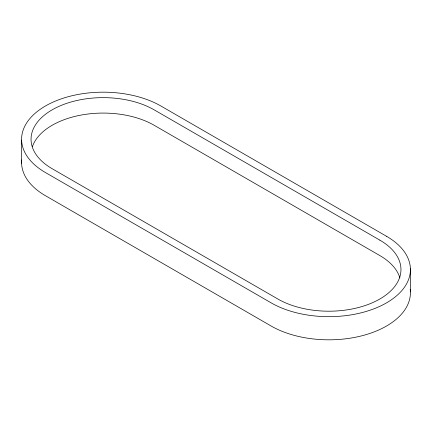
<?xml version="1.0" encoding="UTF-8"?>
<svg xmlns="http://www.w3.org/2000/svg" width="432" height="432" viewBox="0 0 432 432"><rect width="100%" height="100%" fill="white"/><g stroke="black" fill="none" stroke-linecap="round" stroke-linejoin="round"><path stroke-width="0.65" d="M410.4 268.747L410.4 291.913M21.6 140.087L21.6 163.253M399.902 277.927A72.112 41.634 0 0 0 379.836 255.571L154.143 125.269A72.112 41.634 0 0 0 82.069 114.896A72.112 41.634 0 0 0 32.368 146.767M21.697 159.97A81.567 47.093 0 0 0 45.479 195.728L271.166 326.03A81.567 47.093 0 0 0 362.799 335.551A81.567 47.093 0 0 0 410.195 289.283M386.521 236.272L160.834 105.97A81.567 47.093 0 0 0 45.479 105.97A81.567 47.093 0 0 0 45.479 172.568L271.166 302.87A81.567 47.093 0 0 0 386.521 302.87A81.567 47.093 0 0 0 386.521 236.272M379.836 240.127L154.143 109.831A72.112 41.634 0 0 0 52.164 109.831A72.112 41.634 0 0 0 52.164 168.707L277.857 299.009A72.112 41.634 0 0 0 379.836 299.009A72.112 41.634 0 0 0 379.836 240.127"/></g></svg>
